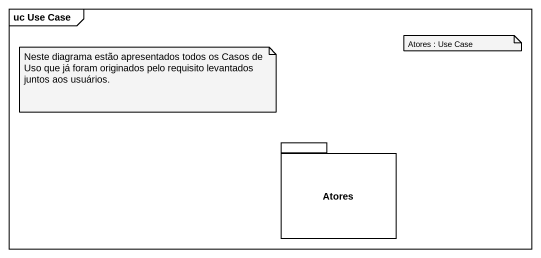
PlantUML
@startuml
mainframe uc Use Case
package Atores {
}
note as N1
  Atores : Use Case
end note
note as N2
  Neste diagrama estão apresentados todos os Casos de Uso que já foram originados pelo requisito levantados juntos aos usuários.
end note
@enduml
